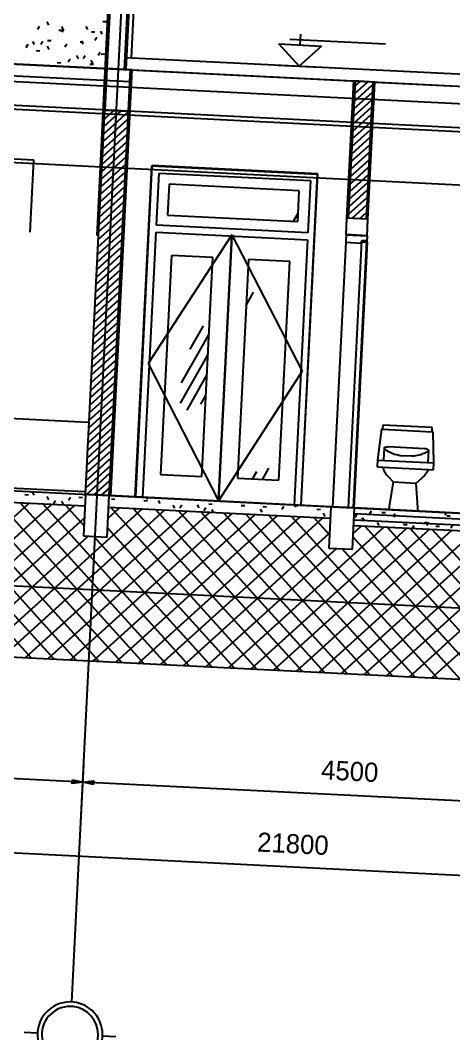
# Model space of a CAD drawing. Extents: x 549999 to 550212, y 1838161 to 1838467.
# Drawn here: x 550160.11 to 550163.77, y 1838269.32 to 1838277.88 of the extents above; entities that cross this region are included whole.
import ezdxf

# ---------------------------------------------------------------- set-up
doc = ezdxf.new("R2010")
doc.units = 0
for name, color, linetype in [('Level 1', 7, 'Continuous'), ('Level 11', 7, 'Continuous'), ('Level 14', 7, 'Continuous'), ('Level 15', 7, 'Continuous'), ('Level 18', 7, 'Continuous'), ('Level 19', 7, 'Continuous'), ('Level 20', 7, 'Continuous'), ('Level 24', 7, 'Continuous'), ('Level 27', 7, 'Continuous'), ('Level 28', 7, 'Continuous'), ('Level 3', 7, 'Continuous'), ('Level 4', 7, 'Continuous'), ('Level 45', 7, 'Continuous'), ('Level 5', 7, 'Continuous'), ('Level 6', 7, 'Continuous'), ('Level 8', 7, 'Continuous')]:
    doc.layers.add(name, color=color, linetype=linetype)

# ---------------------------------------------------------------- blocks, each defined once
blk = doc.blocks.new('CUA_10')
at = {"layer": 'Level 45'}
for p, q in [((-119.49, 225), (-184.49, 113)), ((-119.49, 225), (-54.49, 113)), ((-149.89, 126.69), (-139.66, 147.14)), ((-155.6, 98.12), (-134.49, 140.34)), ((-155.6, 80.97), (-134.49, 123.2)), ((-184.49, 113), (-119.49, 0)), ((-54.49, 113), (-119.49, 0)), ((-149.89, 75.26), (-134.49, 106.05)), ((-138.46, 80.97), (-134.49, 88.91))]:
    blk.add_line(p, q, dxfattribs=at)
at = {"layer": 'Level 5'}
for p, q in [((-189.49, 0), (-189.49, 280)), ((-49.49, 280), (-189.49, 280)), ((-183.49, 230), (-183.49, 274)), ((-183.49, 274), (-55.49, 274)), ((-55.49, 274), (-55.49, 230)), ((-49.49, 0), (-49.49, 280)), ((-64.49, 265), (-174.49, 265)), ((-174.49, 265), (-174.49, 239)), ((-64.49, 239), (-64.49, 265)), ((-68.02, 239), (-64.49, 246.06)), ((-174.49, 239), (-64.49, 239)), ((-55.49, 230), (-183.49, 230)), ((-183.49, 224), (-55.49, 224)), ((-183.49, 0), (-183.49, 224)), ((-119.49, 0), (-119.49, 224)), ((-119.49, 224), (-119.49, 0)), ((-55.49, 224), (-55.49, 0)), ((-134.49, 205), (-169.49, 205)), ((-169.49, 205), (-169.49, 20)), ((-134.49, 20), (-134.49, 205)), ((-69.49, 205), (-104.49, 205)), ((-104.49, 205), (-104.49, 20)), ((-69.49, 20), (-69.49, 205)), ((-104.49, 166.05), (-98.77, 177.49)), ((-91.79, 20), (-88.53, 26.52)), ((-83.22, 20), (-78.31, 29.82)), ((-169.49, 20), (-134.49, 20)), ((-104.49, 20), (-69.49, 20))]:
    blk.add_line(p, q, dxfattribs=at)
blk = doc.blocks.new('TOILE1')
at = {"layer": 'Level 3'}
for p, q in [((15.79, 70.88), (15.79, 67.41)), ((57.71, 70.88), (15.79, 70.88)), ((57.71, 67.41), (57.71, 70.88)), ((15.04, 67.41), (12.96, 41.27)), ((15.79, 67.41), (15.04, 67.41)), ((15.79, 67.41), (57.71, 67.41)), ((58.47, 67.41), (57.71, 67.41)), ((60.54, 41.27), (58.47, 67.41)), ((17.98, 51.69), (17.98, 41.27)), ((51.99, 52.71), (21.51, 52.71)), ((55.52, 51.7), (55.52, 41.27)), ((31.77, 46.13), (41.73, 46.13)), ((12.96, 41.27), (12.96, 35.45)), ((12.96, 35.45), (17.49, 35.45)), ((13, 41.27), (60.5, 41.27)), ((17.56, 35.45), (55.94, 35.45)), ((56.02, 35.44), (60.54, 35.44)), ((60.54, 35.44), (60.54, 41.27)), ((22.54, 27.83), (26.97, 23.49)), ((46.53, 23.49), (50.95, 27.83)), ((26.97, 23.49), (24.61, 2.54)), ((26.97, 23.49), (46.58, 23.49)), ((48.89, 2.54), (46.53, 23.49)), ((24.61, 2.54), (24.61, 0)), ((24.61, 0), (48.89, 0)), ((48.89, 0), (48.89, 2.54))]:
    blk.add_line(p, q, dxfattribs=at)
for centre, radius, start, end in [((32.03, 39.61), 15.12, 195.96362, 231.16717), ((41.12, 39.86), 15.54, 309.26491, 343.48964)]:
    blk.add_arc(centre, radius, start, end, dxfattribs=at)
for centre, major_axis, ratio, start_param, end_param in [((52.16, 45.3), (-34.17, 6.39), 0.113393, 6.006407, 6.495401), ((36.61, 50.92), (-17.85, 1.25), 0.077773, 5.72642, 6.003853), ((36.9, 50.75), (17.84, 1.4), 0.081746, 0.318764, 0.556065), ((21.39, 45.09), (34.13, 6.61), 0.113598, 6.062734, 6.579957), ((60.92, 42.99), (-43.13, 8.97), 0.11045, 0.217198, 0.627648), ((38.76, 48.68), (-16.07, 0.82), 0.20869, 0.603531, 0.644927), ((37, 48.92), (-13.86, 0.34), 0.226927, 0.638212, 1.190121), ((36.5, 49.2), (13.87, 0.16), 0.243173, 5.096254, 5.657766), ((34.74, 48.7), (16.07, 0.8), 0.209444, 5.646754, 5.682066)]:
    blk.add_ellipse(centre, major_axis=major_axis, ratio=ratio, start_param=start_param, end_param=end_param, dxfattribs=at)
blk.add_open_spline([(48.09, 47.46), (48.74, 47.7), (49.97, 48.17), (51.86, 48.97), (53.59, 49.83), (54.48, 50.4), (54.83, 50.67)], degree=3, dxfattribs=at)
blk = doc.blocks.new('D820X1')
at = {"layer": 'Level 5'}
for p, q in [((-4.99, 230), (-22.99, 230)), ((-22.99, 230), (-22.99, 223.5)), ((-22.99, 223.5), (-9.99, 223.5)), ((-22.99, 223.5), (-22.99, 0)), ((-5.49, 225.5), (-9.99, 225.5)), ((-9.99, 225.5), (-9.99, 0)), ((-9.99, 223.5), (-9.99, 224.5)), ((-9.99, 224.5), (-4.99, 224.5)), ((-5.49, 0), (-5.49, 225.5)), ((-4.99, 224.5), (-4.99, 230)), ((-4.99, 224.5), (-4.99, 0))]:
    blk.add_line(p, q, dxfattribs=at)
blk = doc.blocks.new('FURN40')
at = {"layer": 'Level 1'}
for p, q in [((-379.32, 61.08), (-232.99, 61.08)), ((-379.32, 2), (-379.32, 61.08)), ((-232.98, 2), (-379.32, 2))]:
    blk.add_line(p, q, dxfattribs=at)
blk = doc.blocks.new('GRID_6')
at = {"layer": 'Level 19'}
for p, q in [((-749.72, -380.75), (-749.72, -392)), ((-788.49, -419.52), (-777.24, -419.52)), ((-710.96, -419.52), (-722.21, -419.52)), ((-749.72, -458.28), (-749.72, -447.03))]:
    blk.add_line(p, q, dxfattribs=at)
for radius, start, end in [(27.52, 86.59057, 185.41735), (27.52, 3.40943, 86.59057), (23.77, 86.59057, 185.41735), (23.77, 3.40943, 86.59057), (23.77, 275.41735, 3.40943), (27.52, 275.41735, 3.40943), (27.52, 185.41735, 275.41735), (23.77, 185.41735, 275.41735)]:
    blk.add_arc((-749.72, -419.52), radius, start, end, dxfattribs=at)
blk = doc.blocks.new('SPOT_2')
at = {"layer": 'Level 24'}
for p, q in [((-69.87, 388), (-69.87, 397)), ((-69.87, 370), (-87.87, 388)), ((-87.87, 388), (-51.87, 388)), ((-69.87, 370), (-87.87, 388)), ((-87.87, 388), (-51.87, 388)), ((-78.87, 392.5), (2.13, 392.5)), ((-51.87, 388), (-69.87, 370)), ((-51.87, 388), (-69.87, 370)), ((-87.87, 370), (-51.87, 370))]:
    blk.add_line(p, q, dxfattribs=at)

msp = doc.modelspace()

# ---------------------------------------------------------------- linework, layer by layer
at = {"layer": 'Level 11'}
for p, q in [((550160.8681, 1838277.9695), (550160.8431, 1838277.4702)), ((550160.9929, 1838277.4627), (550161.0179, 1838277.962)), ((550160.8431, 1838277.4702), (550160.8809, 1838277.4683)), ((550160.8809, 1838277.4683), (550160.9929, 1838277.4627)), ((550162.8676, 1838276.2076), (550162.8606, 1838276.0677)), ((550163.0474, 1838276.1986), (550162.8676, 1838276.2076)), ((550163.0404, 1838276.0587), (550163.0474, 1838276.1986)), ((550162.8606, 1838276.0677), (550163.0404, 1838276.0587)), ((550160.2039, 1838272.4959), (550158.9704, 1838273.8592)), ((550160.3946, 1838272.4863), (550159.1611, 1838273.8496)), ((550160.5852, 1838272.4768), (550159.3518, 1838273.8401)), ((550160.7759, 1838272.4673), (550159.5425, 1838273.8306)), ((550160.6634, 1838273.8746), (550160.6548, 1838273.7028)), ((550160.8631, 1838273.8647), (550160.6634, 1838273.8746)), ((550160.8456, 1838273.5151), (550160.8631, 1838273.8647)), ((550158.8219, 1838272.565), (550160.1852, 1838273.7984)), ((550159.0126, 1838272.5554), (550160.3759, 1838273.7889)), ((550159.2033, 1838272.5459), (550160.5666, 1838273.7794)), ((550160.9666, 1838272.4577), (550159.7331, 1838273.821)), ((550159.7753, 1838272.5173), (550161.1386, 1838273.7508)), ((550161.1573, 1838272.4482), (550159.9238, 1838273.8115)), ((550161.348, 1838272.4387), (550160.1145, 1838273.802)), ((550161.5386, 1838272.4291), (550160.3052, 1838273.7924)), ((550160.6503, 1838273.6122), (550160.4959, 1838273.7829)), ((550160.8536, 1838273.675), (550160.9479, 1838273.7603)), ((550162.1107, 1838272.4005), (550160.8772, 1838273.7638)), ((550162.3014, 1838272.391), (550161.0679, 1838273.7543)), ((550162.492, 1838272.3815), (550161.2586, 1838273.7448)), ((550162.7358, 1838273.771), (550162.7272, 1838273.5992)), ((550162.9355, 1838273.7611), (550162.7358, 1838273.771)), ((550162.9181, 1838273.4115), (550162.9355, 1838273.7611)), ((550159.394, 1838272.5364), (550160.6534, 1838273.6759)), ((550159.966, 1838272.5078), (550161.3293, 1838273.7412)), ((550160.1567, 1838272.4982), (550161.52, 1838273.7317)), ((550160.3474, 1838272.4887), (550161.7107, 1838273.7222)), ((550160.5381, 1838272.4792), (550161.9013, 1838273.7126)), ((550160.6548, 1838273.7028), (550160.6459, 1838273.5251)), ((550160.7287, 1838272.4696), (550162.092, 1838273.7031)), ((550160.9194, 1838272.4601), (550162.2827, 1838273.6936)), ((550161.1101, 1838272.4506), (550162.4734, 1838273.684)), ((550161.3008, 1838272.441), (550162.6641, 1838273.6745)), ((550162.6827, 1838272.3719), (550161.4493, 1838273.7352)), ((550162.8734, 1838272.3624), (550161.6399, 1838273.7257)), ((550163.0641, 1838272.3529), (550161.8306, 1838273.7162)), ((550163.2548, 1838272.3433), (550162.0213, 1838273.7066)), ((550163.4455, 1838272.3338), (550162.212, 1838273.6971)), ((550163.6361, 1838272.3243), (550162.4027, 1838273.6876)), ((550162.7239, 1838273.5337), (550162.5933, 1838273.678)), ((550161.92, 1838272.4101), (550160.8495, 1838273.5932)), ((550161.8728, 1838272.4124), (550163.1829, 1838273.5978)), ((550162.0635, 1838272.4029), (550163.3737, 1838273.5883)), ((550162.2542, 1838272.3934), (550163.5644, 1838273.5788)), ((550162.7272, 1838273.5992), (550162.7183, 1838273.4215)), ((550162.9248, 1838273.5463), (550162.9922, 1838273.6072)), ((550164.2082, 1838272.2957), (550163.0229, 1838273.6057)), ((550164.3989, 1838272.2861), (550163.2135, 1838273.5963)), ((550164.5895, 1838272.2766), (550163.4041, 1838273.5868)), ((550164.7802, 1838272.2671), (550163.5947, 1838273.5773)), ((550159.5846, 1838272.5268), (550160.6858, 1838273.5231)), ((550160.6459, 1838273.5251), (550160.8456, 1838273.5151)), ((550161.7293, 1838272.4196), (550160.7331, 1838273.5207)), ((550161.4915, 1838272.4315), (550162.7246, 1838273.5472)), ((550162.4449, 1838272.3838), (550163.7552, 1838273.5694)), ((550162.6355, 1838272.3743), (550163.9459, 1838273.5599)), ((550162.8262, 1838272.3648), (550164.1367, 1838273.5504)), ((550164.0175, 1838272.3052), (550162.9232, 1838273.5147)), ((550163.0169, 1838272.3552), (550164.3274, 1838273.541)), ((550163.2076, 1838272.3457), (550164.5182, 1838273.5315)), ((550163.3983, 1838272.3362), (550164.709, 1838273.522)), ((550163.5889, 1838272.3266), (550164.8997, 1838273.5126)), ((550161.6821, 1838272.422), (550162.7833, 1838273.4182)), ((550162.7183, 1838273.4215), (550162.9181, 1838273.4115)), ((550163.8268, 1838272.3147), (550162.8305, 1838273.4159))]:
    msp.add_line(p, q, dxfattribs=at)
at = {"layer": 'Level 14'}
for p, q in [((550162.9319, 1838277.1938), (550163.0892, 1838277.3361)), ((550162.9351, 1838277.2573), (550163.0485, 1838277.3599)), ((550162.9383, 1838277.3209), (550162.9849, 1838277.3631)), ((550162.9287, 1838277.1302), (550163.086, 1838277.2725)), ((550162.9256, 1838277.0666), (550163.0829, 1838277.209)), ((550160.8155, 1838276.9175), (550161.0252, 1838277.1072)), ((550160.8187, 1838276.981), (550160.9652, 1838277.1136)), ((550160.8218, 1838277.0446), (550160.9017, 1838277.1168)), ((550160.825, 1838277.1081), (550160.8381, 1838277.12)), ((550162.9192, 1838276.9395), (550163.0765, 1838277.0818)), ((550162.9224, 1838277.0031), (550163.0797, 1838277.1454)), ((550160.8123, 1838276.8539), (550161.022, 1838277.0437)), ((550162.916, 1838276.876), (550163.0733, 1838277.0183)), ((550160.806, 1838276.7268), (550161.0157, 1838276.9165)), ((550160.8091, 1838276.7903), (550161.0189, 1838276.9801)), ((550162.9129, 1838276.8124), (550163.0702, 1838276.9547)), ((550160.8028, 1838276.6632), (550161.0125, 1838276.853)), ((550162.9065, 1838276.6853), (550163.0638, 1838276.8276)), ((550162.9097, 1838276.7488), (550163.067, 1838276.8912)), ((550160.7996, 1838276.5997), (550161.0093, 1838276.7894)), ((550162.9033, 1838276.6217), (550163.0606, 1838276.764)), ((550160.7932, 1838276.4725), (550161.003, 1838276.6623)), ((550160.7964, 1838276.5361), (550161.0062, 1838276.7259)), ((550162.9001, 1838276.5582), (550163.0575, 1838276.7005)), ((550160.7901, 1838276.409), (550160.9998, 1838276.5987)), ((550162.8938, 1838276.431), (550163.0511, 1838276.5734)), ((550162.897, 1838276.4946), (550163.0543, 1838276.6369)), ((550160.7869, 1838276.3454), (550160.9966, 1838276.5352)), ((550162.8906, 1838276.3675), (550163.0479, 1838276.5098)), ((550160.7805, 1838276.2183), (550160.9903, 1838276.4081)), ((550160.7837, 1838276.2819), (550160.9934, 1838276.4716)), ((550162.8874, 1838276.3039), (550163.0447, 1838276.4462)), ((550160.7774, 1838276.1547), (550160.9871, 1838276.3445)), ((550162.8843, 1838276.2404), (550163.0416, 1838276.3827)), ((550162.9127, 1838276.2054), (550163.0384, 1838276.3191)), ((550160.7742, 1838276.0912), (550160.9839, 1838276.2809)), ((550162.9762, 1838276.2022), (550163.0352, 1838276.2556)), ((550160.7678, 1838275.9641), (550160.9776, 1838276.1538)), ((550160.771, 1838276.0276), (550160.9807, 1838276.2174)), ((550160.7646, 1838275.9005), (550160.9744, 1838276.0903)), ((550160.7615, 1838275.8369), (550160.9712, 1838276.0267)), ((550160.7551, 1838275.7098), (550160.9649, 1838275.8996)), ((550160.7583, 1838275.7734), (550160.968, 1838275.9631)), ((550160.7519, 1838275.6463), (550160.9617, 1838275.836)), ((550160.7488, 1838275.5827), (550160.9585, 1838275.7725)), ((550160.7424, 1838275.4556), (550160.9521, 1838275.6453)), ((550160.7456, 1838275.5191), (550160.9553, 1838275.7089)), ((550160.7392, 1838275.392), (550160.949, 1838275.5818)), ((550160.7329, 1838275.2649), (550160.9426, 1838275.4547)), ((550160.736, 1838275.3285), (550160.9458, 1838275.5182)), ((550160.7297, 1838275.2013), (550160.9394, 1838275.3911)), ((550160.7265, 1838275.1378), (550160.9363, 1838275.3275)), ((550160.7202, 1838275.0107), (550160.9299, 1838275.2004)), ((550160.7233, 1838275.0742), (550160.9331, 1838275.264)), ((550160.717, 1838274.9471), (550160.9267, 1838275.1369)), ((550160.7138, 1838274.8835), (550160.9235, 1838275.0733)), ((550160.7075, 1838274.7564), (550160.9172, 1838274.9462)), ((550160.7106, 1838274.82), (550160.9204, 1838275.0097)), ((550160.7043, 1838274.6929), (550160.914, 1838274.8826)), ((550160.7011, 1838274.6293), (550160.9108, 1838274.8191)), ((550160.6947, 1838274.5022), (550160.9045, 1838274.6919)), ((550160.6979, 1838274.5657), (550160.9077, 1838274.7555)), ((550160.6916, 1838274.4386), (550160.9013, 1838274.6284)), ((550160.6884, 1838274.3751), (550160.8981, 1838274.5648)), ((550160.682, 1838274.2479), (550160.8918, 1838274.4377)), ((550160.6852, 1838274.3115), (550160.8949, 1838274.5013)), ((550160.6789, 1838274.1844), (550160.8886, 1838274.3741)), ((550160.6757, 1838274.1208), (550160.8854, 1838274.3106)), ((550160.6693, 1838273.9937), (550160.8791, 1838274.1835)), ((550160.6725, 1838274.0573), (550160.8822, 1838274.247)), ((550160.6661, 1838273.9301), (550160.8759, 1838274.1199)), ((550160.6714, 1838273.8742), (550160.8727, 1838274.0563)), ((550160.735, 1838273.8711), (550160.8695, 1838273.9928)), ((550160.7986, 1838273.8679), (550160.8663, 1838273.9292)), ((550160.8621, 1838273.8647), (550160.8632, 1838273.8657))]:
    msp.add_line(p, q, dxfattribs=at)
at = {"layer": 'Level 15'}
for p, q in [((550161.0429, 1838277.4602), (550152.7532, 1838277.8746)), ((550160.3547, 1838277.8374), (550160.341, 1838277.8643)), ((550160.809, 1838277.8688), (550160.8392, 1838277.8673)), ((550160.2758, 1838277.8261), (550160.2594, 1838277.8007)), ((550160.4391, 1838277.7958), (550160.4693, 1838277.7943)), ((550160.479, 1838277.8036), (550160.4626, 1838277.7783)), ((550160.4778, 1838277.7978), (550160.464, 1838277.8246)), ((550160.6823, 1838277.7998), (550160.6685, 1838277.8267)), ((550160.7131, 1838277.7821), (550160.7433, 1838277.7806)), ((550160.8053, 1838277.7602), (550160.7916, 1838277.787)), ((550153.9, 1838277.7171), (550161.0379, 1838277.3603)), ((550160.2337, 1838277.6726), (550160.2199, 1838277.6995)), ((550160.3029, 1838277.6996), (550160.2866, 1838277.6743)), ((550160.3433, 1838277.709), (550160.3734, 1838277.7075)), ((550160.6172, 1838277.6953), (550160.6474, 1838277.6938)), ((550160.6426, 1838277.6767), (550160.6288, 1838277.7036)), ((550160.759, 1838277.7316), (550160.7426, 1838277.7063)), ((550160.1765, 1838277.6725), (550160.1601, 1838277.6471)), ((550160.2474, 1838277.6223), (550160.2775, 1838277.6207)), ((550160.3568, 1838277.633), (550160.343, 1838277.6598)), ((550160.5062, 1838277.6772), (550160.4898, 1838277.6519)), ((550160.7862, 1838277.6052), (550160.7698, 1838277.5798)), ((550160.7953, 1838277.5949), (550160.8255, 1838277.5934)), ((550160.4255, 1838277.5218), (550160.4556, 1838277.5203)), ((550160.5334, 1838277.5508), (550160.517, 1838277.5254)), ((550160.6029, 1838277.5537), (550160.5892, 1838277.5805)), ((550160.6598, 1838277.578), (550160.6434, 1838277.5526)), ((550160.6994, 1838277.5081), (550160.7296, 1838277.5066)), ((550160.726, 1838277.514), (550160.7123, 1838277.5408)), ((550160.9979, 1838277.5625), (550160.9929, 1838277.4627)), ((550165.5423, 1838277.3354), (550160.9979, 1838277.5625)), ((550160.9929, 1838277.4627), (550165.3225, 1838277.2462)), ((550161.0379, 1838277.3603), (550161.0429, 1838277.4602)), ((550160.1515, 1838273.8733), (550160.1816, 1838273.8718)), ((550160.2308, 1838273.8694), (550160.2171, 1838273.8962)), ((550160.2406, 1838273.8958), (550160.2397, 1838273.8945)), ((550160.3539, 1838273.8297), (550160.3401, 1838273.8565)), ((550160.5362, 1838273.8478), (550160.5198, 1838273.8224)), ((550160.6081, 1838273.8505), (550160.6383, 1838273.849)), ((550160.8821, 1838273.8368), (550160.9122, 1838273.8353)), ((550160.9788, 1838273.8589), (550160.9759, 1838273.8544)), ((550161.1897, 1838273.8483), (550161.1791, 1838273.8319)), ((550160.4097, 1838273.8206), (550160.3934, 1838273.7952)), ((550160.477, 1838273.79), (550160.4632, 1838273.8169)), ((550161.1561, 1838273.8231), (550161.1862, 1838273.8216)), ((550161.2948, 1838273.7982), (550161.2811, 1838273.8251)), ((550161.4179, 1838273.7585), (550161.4041, 1838273.7854)), ((550161.4755, 1838273.7852), (550161.4591, 1838273.7599)), ((550161.6224, 1838273.7606), (550161.6086, 1838273.7874)), ((550161.6787, 1838273.7628), (550161.6624, 1838273.7375)), ((550161.704, 1838273.7957), (550161.7342, 1838273.7942)), ((550161.7454, 1838273.7209), (550161.7317, 1838273.7478)), ((550161.978, 1838273.782), (550162.0082, 1838273.7805)), ((550162.1543, 1838273.725), (550162.1406, 1838273.7519)), ((550162.1607, 1838273.7729), (550162.1908, 1838273.7714)), ((550162.3381, 1838273.7723), (550162.3217, 1838273.747)), ((550162.4402, 1838273.7688), (550162.4312, 1838273.7863)), ((550162.4551, 1838273.7851), (550162.4481, 1838273.7742)), ((550162.6173, 1838273.75), (550162.6474, 1838273.7485)), ((550162.6863, 1838273.6894), (550162.6726, 1838273.7163)), ((550162.9478, 1838273.7051), (550162.9315, 1838273.6799)), ((550162.9528, 1838273.7048), (550162.9364, 1838273.6795)), ((550163.0111, 1838273.6571), (550163.0001, 1838273.6787)), ((550163.0189, 1838273.6516), (550163.0051, 1838273.6784)), ((550163.0742, 1838273.7323), (550163.0578, 1838273.7069)), ((550163.1653, 1838273.7227), (550163.1954, 1838273.7211)), ((550163.2774, 1838273.7098), (550163.261, 1838273.6845)), ((550163.2724, 1838273.6941), (550163.266, 1838273.6842)), ((550163.3811, 1838273.7373), (550163.3803, 1838273.7388)), ((550163.7086, 1838273.6997), (550163.6967, 1838273.723)), ((550163.7132, 1838273.6953), (550163.7434, 1838273.6938)), ((550163.7206, 1838273.7218), (550163.7171, 1838273.7164)), ((550163.142, 1838273.6119), (550163.1282, 1838273.6388)), ((550163.2534, 1838273.595), (550163.2513, 1838273.5991)), ((550163.3483, 1838273.6219), (550163.3785, 1838273.6204)), ((550163.436, 1838273.6103), (550163.4207, 1838273.5866)), ((550163.5384, 1838273.6308), (550163.5321, 1838273.6431)), ((550163.5509, 1838273.616), (550163.5371, 1838273.6428)), ((550163.5625, 1838273.6375), (550163.5461, 1838273.6122)), ((550163.5575, 1838273.6378), (550163.5525, 1838273.6301)), ((550163.6223, 1838273.6083), (550163.6525, 1838273.6067)), ((550163.7657, 1838273.6151), (550163.7493, 1838273.5898))]:
    msp.add_line(p, q, dxfattribs=at)
at = {"layer": 'Level 18'}
for p, q in [((550160.5549, 1838269.7028), (550161.2545, 1838283.6958)), ((550148.3227, 1838278.0961), (550180.7901, 1838276.4729)), ((550148.1429, 1838274.5006), (550180.6104, 1838272.8774)), ((550148.103, 1838273.7016), (550180.5704, 1838272.0784))]:
    msp.add_line(p, q, dxfattribs=at)
at = {"layer": 'Level 20'}
for p, q in [((550207.9845, 1838274.7291), (550070.8458, 1838281.585)), ((550207.962, 1838274.2796), (550070.8233, 1838281.1356)), ((550212.3594, 1838274.7445), (550151.3256, 1838277.7958)), ((550212.3494, 1838274.5448), (550151.3156, 1838277.596)), ((550160.6421, 1838271.4456), (550154.6495, 1838271.7452)), ((550160.6196, 1838270.9962), (550160.6496, 1838271.5954)), ((550160.6196, 1838270.9962), (550160.6496, 1838271.5954)), ((550165.1364, 1838271.2209), (550160.6421, 1838271.4456)), ((550173.2949, 1838270.1846), (550151.5221, 1838271.2731))]:
    msp.add_line(p, q, dxfattribs=at)
for points in [[(550160.5536, 1838271.4649), (550160.6421, 1838271.4456), (550160.5521, 1838271.4352)], [(550160.7305, 1838271.4263), (550160.6421, 1838271.4456), (550160.732, 1838271.456)]]:
    msp.add_lwpolyline(points, close=True, dxfattribs=at)
at = {"layer": 'Level 27'}
for p, q in [((550160.8431, 1838277.4702), (550160.8256, 1838277.1206)), ((550160.8431, 1838277.4702), (550160.8256, 1838277.1206)), ((550161.0429, 1838277.4602), (550160.8431, 1838277.4702)), ((550161.0429, 1838277.4602), (550160.9929, 1838277.4627)), ((550161.0254, 1838277.1106), (550161.0429, 1838277.4602)), ((550161.0254, 1838277.1106), (550161.0429, 1838277.4602)), ((550160.8256, 1838277.1206), (550161.0254, 1838277.1106)), ((550160.8256, 1838277.1206), (550161.0254, 1838277.1106))]:
    msp.add_line(p, q, dxfattribs=at)
at = {"layer": 'Level 28'}
for p, q in [((550160.8681, 1838277.9695), (550160.8431, 1838277.4702)), ((550160.9929, 1838277.4627), (550161.0179, 1838277.962)), ((550160.8431, 1838277.4702), (550160.9929, 1838277.4627)), ((550162.8676, 1838276.2076), (550162.8606, 1838276.0677)), ((550163.0474, 1838276.1986), (550162.8676, 1838276.2076)), ((550163.0404, 1838276.0587), (550163.0474, 1838276.1986)), ((550162.8606, 1838276.0677), (550163.0404, 1838276.0587)), ((550160.6584, 1838273.7748), (550154.8806, 1838274.0636)), ((550160.6634, 1838273.8746), (550160.6459, 1838273.5251)), ((550160.8631, 1838273.8647), (550160.6634, 1838273.8746)), ((550160.8456, 1838273.5151), (550160.8631, 1838273.8647)), ((550162.7308, 1838273.6712), (550160.8581, 1838273.7648)), ((550162.7358, 1838273.771), (550162.7183, 1838273.4215)), ((550162.9355, 1838273.7611), (550162.7358, 1838273.771)), ((550162.9181, 1838273.4115), (550162.9355, 1838273.7611)), ((550165.1353, 1838273.5009), (550162.928, 1838273.6112)), ((550160.6459, 1838273.5251), (550160.8456, 1838273.5151)), ((550162.7183, 1838273.4215), (550162.9181, 1838273.4115)), ((550152.7033, 1838272.8708), (550170.7807, 1838271.9671))]:
    msp.add_line(p, q, dxfattribs=at)
at = {"layer": 'Level 4'}
for p, q in [((550160.958, 1838280.0677), (550160.7577, 1838276.0618)), ((550161.0079, 1838277.4619), (550161.1203, 1838279.7091)), ((550160.8256, 1838277.1206), (550160.8431, 1838277.4702)), ((550160.8781, 1838273.8639), (550161.0579, 1838277.4594)), ((550160.9929, 1838277.4627), (550161.0079, 1838277.4619)), ((550161.0579, 1838277.4594), (550161.0429, 1838277.4602)), ((550161.0379, 1838277.3603), (550161.0254, 1838277.1106)), ((550162.9255, 1838277.366), (550162.8676, 1838276.2076)), ((550162.9405, 1838277.3653), (550162.8826, 1838276.2069)), ((550163.1053, 1838277.3571), (550162.9255, 1838277.366)), ((550163.0903, 1838277.3578), (550163.0324, 1838276.1994)), ((550163.0474, 1838276.1986), (550163.1053, 1838277.3571)), ((550160.6634, 1838273.8746), (550160.8256, 1838277.1206)), ((550161.0254, 1838277.1106), (550160.8256, 1838277.1206)), ((550160.8631, 1838273.8647), (550161.0254, 1838277.1106)), ((550158.9255, 1838276.765), (550160.2239, 1838276.7001)), ((550160.2239, 1838276.7001), (550160.1934, 1838276.09)), ((550161.0828, 1838273.8537), (550161.2227, 1838276.6502)), ((550161.2227, 1838276.6502), (550162.6209, 1838276.5803)), ((550162.6209, 1838276.5803), (550162.4811, 1838273.7838)), ((550160.6484, 1838273.8754), (550160.6634, 1838273.8746))]:
    msp.add_line(p, q, dxfattribs=at)
at = {"layer": 'Level 6'}
msp.add_line((550161.1552, 1838279.7074), (550161.0479, 1838277.56), dxfattribs=at)
at = {"layer": 'Level 8'}
for p, q in [((550152.918, 1838277.8664), (550160.8431, 1838277.4702)), ((550152.7482, 1838277.7747), (550161.0379, 1838277.3603)), ((550165.5423, 1838277.3354), (550160.9979, 1838277.5625)), ((550161.0429, 1838277.4602), (550161.0079, 1838277.4619)), ((550161.0379, 1838277.3603), (550161.0429, 1838277.4602)), ((550161.0579, 1838277.4594), (550162.9255, 1838277.366)), ((550163.1053, 1838277.3571), (550165.3225, 1838277.2462)), ((550162.7358, 1838273.771), (550160.8631, 1838273.8647)), ((550165.1578, 1838273.65), (550162.9355, 1838273.7611)), ((550162.9305, 1838273.6612), (550165.1378, 1838273.5508)), ((550165.1403, 1838273.6008), (550162.933, 1838273.7111))]:
    msp.add_line(p, q, dxfattribs=at)

# ---------------------------------------------------------------- block references
at = {"layer": 'Level 1', "xscale": 0.010000000000000004, "yscale": 0.01, "rotation": -2.8619937920406366}
msp.add_blockref('FURN40', (550162.98, 1838273.76), dxfattribs=at)
at = {"layer": 'Level 19', "xscale": 0.010000000000000004, "yscale": 0.01, "rotation": -2.8619937920406366}
msp.add_blockref('GRID_6', (550168.23, 1838273.13), dxfattribs=at)
at = {"layer": 'Level 24', "xscale": 0.010000000000000004, "yscale": 0.01, "rotation": -2.8619937920406366}
msp.add_blockref('SPOT_2', (550162.98, 1838273.76), dxfattribs=at)
at = {"layer": 'Level 3', "xscale": 0.010000000000000004, "yscale": 0.01, "rotation": -2.8619937920406366}
msp.add_blockref('TOILE1', (550162.98, 1838273.76), dxfattribs=at)
at = {"layer": 'Level 5', "xscale": 0.010000000000000004, "yscale": 0.01, "rotation": -2.8619937920406366}
for name in ['CUA_10', 'D820X1']:
    msp.add_blockref(name, (550162.98, 1838273.76), dxfattribs=at)

# ---------------------------------------------------------------- texts
at = {"layer": 'Level 20'}
for s, p in [('4500', (550162.65, 1838271.47)), ('21800', (550162.11, 1838270.86))]:
    msp.add_text(s, height=0.16224, rotation=357.13801, dxfattribs=at).set_placement(p)

doc.saveas('drawing.dxf')
